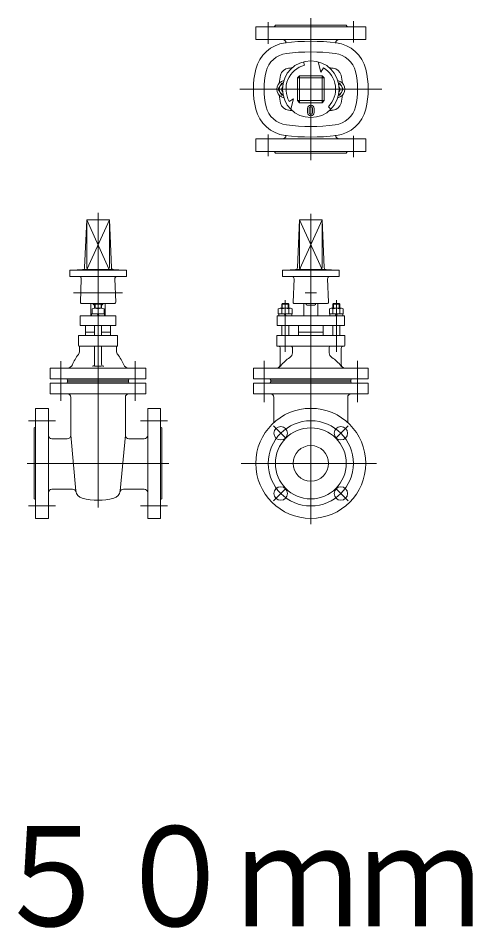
# Model space of a CAD drawing. Units: millimetres, scale not verified. Extents: x -6861 to 6861, y -3554 to 3095.
# Drawn here: x -6025 to -5384, y -3554 to -2272 of the extents above; entities that cross this region are included whole.
import ezdxf
from ezdxf.enums import TextEntityAlignment as Align

# ---------------------------------------------------------------- set-up
doc = ezdxf.new("R2010")
doc.units = ezdxf.units.MM
doc.header["$LTSCALE"] = 20
doc.layers.add('0-3_TEMP', color=3, linetype='Continuous', lineweight=18)
doc.layers.add('0-5_仕切弁', color=7, linetype='Continuous', lineweight=18)
doc.styles.add('ＭＳ ゴシック', font='')
doc.styles.get('ＭＳ ゴシック').set_extended_font_data('MS Gothic')

msp = doc.modelspace()

# ---------------------------------------------------------------- linework, layer by layer
at = {"layer": '0-3_TEMP'}
for p, q in [((-5672.19, -2277.89), (-5672.19, -2308.42)), ((-5612.19, -2472.46), (-5612.19, -2272.46)), ((-5552.19, -2306.85), (-5552.19, -2276.85)), ((-5712.19, -2372.46), (-5512.19, -2372.46)), ((-5672.19, -2467.03), (-5672.19, -2436.5)), ((-5552.19, -2438.06), (-5552.19, -2468.07)), ((-5912.19, -2546.56), (-5912.19, -2961.56)), ((-5612.19, -2548.19), (-5612.19, -2985.17)), ((-5648.19, -2669.56), (-5648.19, -2742.61)), ((-5576.19, -2669.56), (-5576.19, -2742.61)), ((-5964.69, -2755.56), (-5964.69, -2811.56)), ((-5859.69, -2755.56), (-5859.69, -2811.56)), ((-5678.19, -2755.17), (-5678.19, -2813.33)), ((-5546.19, -2755.17), (-5546.19, -2813.33)), ((-6010.19, -2839.56), (-5972.19, -2839.56)), ((-5814.19, -2839.56), (-5852.19, -2839.56)), ((-5665.02, -2846.73), (-5647.55, -2864.2)), ((-5559.37, -2846.73), (-5576.84, -2864.2)), ((-6012.19, -2899.56), (-5812.19, -2899.56)), ((-5710.53, -2899.56), (-5519.52, -2899.56)), ((-5665.02, -2952.38), (-5647.55, -2934.91)), ((-5559.37, -2952.38), (-5576.84, -2934.91)), ((-6010.19, -2959.56), (-5972.19, -2959.56)), ((-5814.19, -2959.56), (-5852.19, -2959.56))]:
    msp.add_line(p, q, dxfattribs=at)
msp.add_circle((-5612.19, -2899.56), 60, dxfattribs=at)
for centre, radius, start, end in [((-5642.19, -2355.84), 34, 97.18, 166.267), ((-5612.19, -2593.96), 274, 82.82, 97.18), ((-5582.19, -2355.84), 34, 13.733, 82.82), ((-5574.19, -2372.46), 104, 166.267, 193.733), ((-5650.19, -2372.46), 104, 346.267, 13.733), ((-5642.19, -2389.08), 34, 193.733, 262.82), ((-5582.19, -2389.08), 34, 277.18, 346.267), ((-5612.19, -2150.96), 274, 262.82, 277.18)]:
    msp.add_arc(centre, radius, start, end, dxfattribs=at)
at = {"layer": '0-5_仕切弁'}
for p, q in [((-5689.69, -2302.46), (-5689.69, -2284.46)), ((-5534.69, -2284.46), (-5689.69, -2284.46)), ((-5662.19, -2282.46), (-5562.19, -2282.46)), ((-5534.69, -2284.46), (-5534.69, -2302.46)), ((-5534.69, -2302.46), (-5689.69, -2302.46)), ((-5647.19, -2307.09), (-5647.19, -2307.46)), ((-5577.19, -2307.46), (-5577.19, -2307.09)), ((-5622.55, -2333.82), (-5621.25, -2338.65)), ((-5601.84, -2333.82), (-5597.96, -2348.31)), ((-5597.96, -2348.31), (-5594.47, -2342.28)), ((-5628.19, -2353.46), (-5631.19, -2356.46)), ((-5631.19, -2356.46), (-5593.19, -2356.46)), ((-5631.19, -2388.46), (-5631.19, -2356.46)), ((-5596.19, -2353.46), (-5628.19, -2353.46)), ((-5628.19, -2353.46), (-5628.19, -2391.46)), ((-5596.19, -2391.46), (-5596.19, -2353.46)), ((-5593.19, -2356.46), (-5596.19, -2353.46)), ((-5593.19, -2356.46), (-5593.19, -2388.46)), ((-5653.1, -2363.96), (-5658.01, -2372.46)), ((-5650.25, -2360.14), (-5653.36, -2361.63)), ((-5653.1, -2363.96), (-5651.28, -2363.96)), ((-5574.14, -2360.14), (-5571.03, -2361.63)), ((-5571.29, -2363.96), (-5573.11, -2363.96)), ((-5571.29, -2363.96), (-5566.38, -2372.46)), ((-5653.36, -2383.29), (-5650.25, -2384.77)), ((-5571.03, -2383.29), (-5574.14, -2384.77)), ((-5636.6, -2386.25), (-5642.63, -2389.74)), ((-5640.48, -2400.74), (-5636.6, -2386.25)), ((-5631.19, -2388.46), (-5593.19, -2388.46)), ((-5628.19, -2391.46), (-5631.19, -2388.46)), ((-5596.19, -2391.46), (-5628.19, -2391.46)), ((-5593.19, -2388.46), (-5596.19, -2391.46)), ((-5616.69, -2399.46), (-5616.69, -2405.46)), ((-5614.69, -2405.46), (-5614.69, -2399.46)), ((-5609.69, -2399.46), (-5609.69, -2405.46)), ((-5607.69, -2405.46), (-5607.69, -2399.46)), ((-5587.44, -2397.21), (-5583.91, -2400.74)), ((-5534.69, -2442.46), (-5689.69, -2442.46)), ((-5689.69, -2442.46), (-5689.69, -2460.46)), ((-5647.19, -2437.83), (-5647.19, -2437.46)), ((-5577.19, -2437.46), (-5577.19, -2437.83)), ((-5534.69, -2460.46), (-5534.69, -2442.46)), ((-5534.69, -2460.46), (-5689.69, -2460.46)), ((-5662.19, -2462.46), (-5562.19, -2462.46)), ((-5931.08, -2623.82), (-5928.19, -2556.56)), ((-5928.19, -2556.56), (-5896.76, -2625.31)), ((-5928.19, -2556.56), (-5896.19, -2556.56)), ((-5928.19, -2623.56), (-5928.19, -2556.56)), ((-5896.19, -2556.56), (-5927.62, -2625.31)), ((-5893.31, -2623.82), (-5896.19, -2556.56)), ((-5896.19, -2623.56), (-5896.19, -2556.56)), ((-5631.08, -2623.82), (-5628.19, -2556.56)), ((-5628.19, -2556.56), (-5596.76, -2625.31)), ((-5628.19, -2556.56), (-5596.19, -2556.56)), ((-5628.19, -2623.56), (-5628.19, -2556.56)), ((-5627.62, -2625.31), (-5596.19, -2556.56)), ((-5593.31, -2623.82), (-5596.19, -2556.56)), ((-5596.19, -2623.56), (-5596.19, -2556.56)), ((-5931.19, -2626.56), (-5952.19, -2627.56)), ((-5893.19, -2626.56), (-5931.19, -2626.56)), ((-5893.19, -2626.56), (-5872.19, -2627.56)), ((-5631.19, -2626.56), (-5652.19, -2627.56)), ((-5593.19, -2626.56), (-5631.19, -2626.56)), ((-5593.19, -2626.56), (-5572.19, -2627.56)), ((-5952.19, -2627.56), (-5872.19, -2627.56)), ((-5952.19, -2627.56), (-5952.19, -2636.56)), ((-5952.19, -2636.56), (-5872.19, -2636.56)), ((-5872.19, -2627.56), (-5872.19, -2636.56)), ((-5572.19, -2627.56), (-5652.19, -2627.56)), ((-5652.19, -2627.56), (-5652.19, -2636.56)), ((-5652.19, -2636.56), (-5572.19, -2636.56)), ((-5572.19, -2627.56), (-5572.19, -2636.56)), ((-5935.82, -2639.68), (-5937.11, -2672.48)), ((-5888.57, -2639.68), (-5887.28, -2672.48)), ((-5635.82, -2639.68), (-5637.11, -2672.48)), ((-5588.57, -2639.68), (-5587.28, -2672.48)), ((-5877.79, -2659.56), (-5946.6, -2659.56)), ((-5620.21, -2659.56), (-5604.18, -2659.56)), ((-5935.11, -2674.56), (-5889.27, -2674.56)), ((-5922.19, -2674.56), (-5922.19, -2691.56)), ((-5917.19, -2675.37), (-5916.38, -2674.56)), ((-5907.19, -2675.37), (-5917.19, -2675.37)), ((-5917.19, -2681.06), (-5917.19, -2675.37)), ((-5916.38, -2681.06), (-5916.38, -2674.56)), ((-5908.01, -2674.56), (-5916.38, -2674.56)), ((-5908.01, -2681.06), (-5908.01, -2674.56)), ((-5907.19, -2675.37), (-5908.01, -2674.56)), ((-5907.19, -2681.06), (-5907.19, -2675.37)), ((-5902.19, -2674.56), (-5902.19, -2691.56)), ((-5653.19, -2675.37), (-5652.38, -2674.56)), ((-5643.19, -2675.37), (-5653.19, -2675.37)), ((-5653.19, -2681.06), (-5653.19, -2675.37)), ((-5652.38, -2681.06), (-5652.38, -2674.56)), ((-5644.01, -2674.56), (-5652.38, -2674.56)), ((-5644.01, -2681.06), (-5644.01, -2674.56)), ((-5643.19, -2675.37), (-5644.01, -2674.56)), ((-5643.19, -2681.06), (-5643.19, -2675.37)), ((-5635.11, -2674.56), (-5589.27, -2674.56)), ((-5622.19, -2674.56), (-5622.19, -2691.56)), ((-5617.28, -2676.56), (-5607.11, -2676.56)), ((-5602.19, -2674.56), (-5602.19, -2691.56)), ((-5581.19, -2675.37), (-5580.38, -2674.56)), ((-5581.19, -2675.37), (-5571.19, -2675.37)), ((-5581.19, -2681.06), (-5581.19, -2675.37)), ((-5580.38, -2681.06), (-5580.38, -2674.56)), ((-5580.38, -2674.56), (-5572.01, -2674.56)), ((-5572.01, -2681.06), (-5572.01, -2674.56)), ((-5571.19, -2675.37), (-5572.01, -2674.56)), ((-5571.19, -2681.06), (-5571.19, -2675.37)), ((-5921.39, -2689.06), (-5902.99, -2689.06)), ((-5921.39, -2689.06), (-5921.39, -2691.56)), ((-5920.69, -2689.06), (-5920.69, -2681.88)), ((-5907.94, -2681.06), (-5916.44, -2681.06)), ((-5913.64, -2689.06), (-5912.19, -2691.56)), ((-5912.19, -2681.88), (-5912.19, -2689.06)), ((-5910.75, -2691.56), (-5912.19, -2689.06)), ((-5903.69, -2689.06), (-5903.69, -2681.88)), ((-5902.99, -2689.06), (-5902.99, -2691.56)), ((-5658.01, -2681.88), (-5658.01, -2689.06)), ((-5658.01, -2689.06), (-5638.38, -2689.06)), ((-5657.39, -2689.06), (-5657.39, -2691.56)), ((-5655.55, -2681.06), (-5640.83, -2681.06)), ((-5653.1, -2681.88), (-5653.1, -2689.06)), ((-5649.64, -2689.06), (-5648.19, -2691.56)), ((-5646.75, -2691.56), (-5648.19, -2689.06)), ((-5643.29, -2681.88), (-5643.29, -2689.06)), ((-5638.99, -2689.06), (-5638.99, -2691.56)), ((-5638.38, -2689.06), (-5638.38, -2681.88)), ((-5586.01, -2689.06), (-5586.01, -2681.88)), ((-5566.38, -2689.06), (-5586.01, -2689.06)), ((-5585.39, -2689.06), (-5585.39, -2691.56)), ((-5568.83, -2681.06), (-5583.55, -2681.06)), ((-5581.1, -2681.88), (-5581.1, -2689.06)), ((-5577.64, -2691.56), (-5576.19, -2689.06)), ((-5574.75, -2689.06), (-5576.19, -2691.56)), ((-5571.29, -2681.88), (-5571.29, -2689.06)), ((-5566.99, -2689.06), (-5566.99, -2691.56)), ((-5566.38, -2681.88), (-5566.38, -2689.06)), ((-5887.19, -2691.56), (-5937.19, -2691.56)), ((-5937.19, -2691.56), (-5937.19, -2705.56)), ((-5887.19, -2691.56), (-5887.19, -2705.56)), ((-5659.69, -2691.56), (-5564.69, -2691.56)), ((-5659.69, -2705.56), (-5659.69, -2691.56)), ((-5564.69, -2705.56), (-5564.69, -2691.56)), ((-5887.19, -2705.56), (-5937.19, -2705.56)), ((-5929.69, -2705.56), (-5929.69, -2719.56)), ((-5929.69, -2714.56), (-5917.19, -2714.56)), ((-5917.19, -2705.56), (-5917.19, -2719.56)), ((-5907.19, -2719.56), (-5907.19, -2705.56)), ((-5907.19, -2714.56), (-5894.69, -2714.56)), ((-5894.69, -2705.56), (-5894.69, -2719.56)), ((-5564.69, -2705.56), (-5659.69, -2705.56)), ((-5653.19, -2719.56), (-5653.19, -2705.56)), ((-5643.19, -2719.56), (-5643.19, -2705.56)), ((-5629.69, -2719.56), (-5629.69, -2705.56)), ((-5629.69, -2714.56), (-5594.69, -2714.56)), ((-5594.69, -2719.56), (-5594.69, -2705.56)), ((-5581.19, -2719.56), (-5581.19, -2705.56)), ((-5571.19, -2719.56), (-5571.19, -2705.56)), ((-5884.69, -2719.56), (-5939.69, -2719.56)), ((-5939.69, -2733.56), (-5939.69, -2719.56)), ((-5884.69, -2733.56), (-5884.69, -2719.56)), ((-5660.19, -2719.56), (-5564.19, -2719.56)), ((-5660.19, -2733.56), (-5660.19, -2719.56)), ((-5564.19, -2733.56), (-5564.19, -2719.56)), ((-5938.69, -2734.56), (-5885.69, -2734.56)), ((-5938.19, -2741.21), (-5938.19, -2734.56)), ((-5917.19, -2759.86), (-5917.19, -2734.56)), ((-5907.19, -2759.86), (-5907.19, -2734.56)), ((-5886.19, -2741.21), (-5886.19, -2734.56)), ((-5659.19, -2734.56), (-5565.19, -2734.56)), ((-5655.19, -2760.39), (-5655.19, -2737.56)), ((-5638.19, -2736.56), (-5638.19, -2743.71)), ((-5586.19, -2736.56), (-5586.19, -2743.71)), ((-5569.19, -2760.39), (-5569.19, -2737.56)), ((-5979.69, -2765.56), (-5844.69, -2765.56)), ((-5979.69, -2780.56), (-5979.69, -2765.56)), ((-5907.19, -2762.86), (-5917.19, -2762.86)), ((-5844.69, -2780.56), (-5844.69, -2765.56)), ((-5531.19, -2765.56), (-5693.19, -2765.56)), ((-5693.19, -2765.56), (-5693.19, -2780.56)), ((-5531.19, -2765.56), (-5531.19, -2780.56)), ((-5979.69, -2780.56), (-5844.69, -2780.56)), ((-5693.19, -2780.56), (-5531.19, -2780.56)), ((-5844.69, -2786.56), (-5979.69, -2786.56)), ((-5979.69, -2801.56), (-5979.69, -2786.56)), ((-5955.19, -2782.56), (-5869.19, -2782.56)), ((-5955.19, -2784.56), (-5955.19, -2782.56)), ((-5869.19, -2784.56), (-5955.19, -2784.56)), ((-5869.19, -2784.56), (-5869.19, -2782.56)), ((-5844.69, -2801.56), (-5844.69, -2786.56)), ((-5531.19, -2786.56), (-5693.19, -2786.56)), ((-5693.19, -2786.56), (-5693.19, -2801.56)), ((-5668.69, -2782.56), (-5555.69, -2782.56)), ((-5668.69, -2784.56), (-5668.69, -2782.56)), ((-5555.69, -2784.56), (-5668.69, -2784.56)), ((-5555.69, -2784.56), (-5555.69, -2782.56)), ((-5531.19, -2786.56), (-5531.19, -2801.56)), ((-5979.69, -2801.56), (-5844.69, -2801.56)), ((-5693.19, -2801.56), (-5531.19, -2801.56)), ((-5950.69, -2859.91), (-5950.69, -2806.56)), ((-5873.69, -2859.91), (-5873.69, -2806.56)), ((-5664.19, -2806.56), (-5664.19, -2842.09)), ((-5560.19, -2806.56), (-5560.19, -2842.09)), ((-6000.19, -2977.06), (-6000.19, -2822.06)), ((-5982.19, -2822.06), (-6000.19, -2822.06)), ((-5982.19, -2977.06), (-5982.19, -2822.06)), ((-5842.19, -2977.06), (-5842.19, -2822.06)), ((-5842.19, -2822.06), (-5824.19, -2822.06)), ((-5824.19, -2977.06), (-5824.19, -2822.06)), ((-6002.19, -2849.56), (-6002.19, -2949.56)), ((-5822.19, -2849.56), (-5822.19, -2949.56)), ((-5955.69, -2864.91), (-5977.19, -2864.91)), ((-5950.69, -2859.91), (-5943.36, -2938.27)), ((-5873.69, -2859.91), (-5881.03, -2938.27)), ((-5868.69, -2864.91), (-5847.19, -2864.91)), ((-5977.19, -2935.88), (-5947.99, -2935.88)), ((-5847.19, -2935.88), (-5876.39, -2935.88)), ((-6000.19, -2977.06), (-5982.19, -2977.06)), ((-5824.19, -2977.06), (-5842.19, -2977.06))]:
    msp.add_line(p, q, dxfattribs=at)
for points in [[(-5651.28, -2380.96), (-5653.1, -2380.96), (-5658.01, -2372.46)], [(-5573.11, -2380.96), (-5571.29, -2380.96), (-5566.38, -2372.46)]]:
    msp.add_lwpolyline(points, dxfattribs=at)
for centre, radius in [((-5612.19, -2372.46), 40), ((-5612.19, -2899.56), 77.5), ((-5654.62, -2857.13), 9.5), ((-5612.19, -2899.56), 50), ((-5569.77, -2857.13), 9.5), ((-5612.19, -2899.56), 25), ((-5654.62, -2941.98), 9.5), ((-5569.77, -2941.98), 9.5)]:
    msp.add_circle(centre, radius, dxfattribs=at)
for centre, radius, start, end in [((-5664.19, -2282.46), 2, 270, 0), ((-5560.19, -2282.46), 2, 180, 270), ((-5652.19, -2307.46), 5, 0, 90), ((-5612.19, -2593.96), 289, 82.82, 97.18), ((-5572.19, -2307.46), 5, 90, 180), ((-5642.19, -2355.84), 49, 97.18, 166.267), ((-5582.19, -2355.84), 49, 13.733, 82.82), ((-5574.19, -2372.46), 119, 166.267, 193.733), ((-5642.19, -2355.84), 13, 97.18, 166.267), ((-5612.19, -2372.46), 35, 105, 209.584), ((-5612.19, -2593.96), 253, 95.969, 97.18), ((-5612.19, -2372.46), 35, 315, 59.584), ((-5612.19, -2593.96), 253, 82.82, 84.031), ((-5582.19, -2355.84), 13, 13.733, 82.82), ((-5650.19, -2372.46), 119, 346.267, 13.733), ((-5574.19, -2372.46), 83, 166.267, 174.195), ((-5650.19, -2372.46), 83, 5.805, 13.733), ((-5648.19, -2372.46), 12, 115.503, 244.497), ((-5648.19, -2372.46), 8.5, 112.252, 247.748), ((-5648.19, -2372.46), 5, 140.805, 219.195), ((-5576.19, -2372.46), 8.5, 292.252, 67.748), ((-5576.19, -2372.46), 5, 320.805, 39.195), ((-5576.19, -2372.46), 12, 295.503, 64.497), ((-5574.19, -2372.46), 83, 185.805, 193.733), ((-5648.19, -2372.46), 4.19, 161.806, 198.194), ((-5576.19, -2372.46), 4.19, 341.806, 18.194), ((-5650.19, -2372.46), 83, 346.267, 354.195), ((-5642.19, -2389.08), 13, 193.733, 262.82), ((-5612.19, -2399.46), 4.5, 0, 180), ((-5582.19, -2389.08), 13, 277.18, 346.267), ((-5642.19, -2389.08), 49, 193.733, 262.82), ((-5612.19, -2150.96), 253, 262.82, 264.031), ((-5612.19, -2405.46), 4.5, 180, 0), ((-5612.19, -2399.46), 2.5, 0, 180), ((-5612.19, -2405.46), 2.5, 180, 0), ((-5612.19, -2150.96), 253, 275.969, 277.18), ((-5582.19, -2389.08), 49, 277.18, 346.267), ((-5652.19, -2437.46), 5, 270, 0), ((-5612.19, -2150.96), 289, 262.82, 277.18), ((-5572.19, -2437.46), 5, 180, 270), ((-5664.19, -2462.46), 2, 0, 90), ((-5560.19, -2462.46), 2, 90, 180), ((-5934.07, -2623.69), 3, 272.726, 357.546), ((-5925.19, -2623.56), 3, 180, 270), ((-5899.19, -2623.56), 3, 270, 0), ((-5890.31, -2623.69), 3, 182.454, 267.274), ((-5634.07, -2623.69), 3, 272.726, 357.546), ((-5625.19, -2623.56), 3, 180, 270), ((-5599.19, -2623.56), 3, 270, 0), ((-5590.31, -2623.69), 3, 182.454, 267.274), ((-5938.81, -2639.56), 3, 357.739, 90), ((-5885.57, -2639.56), 3, 90, 182.261), ((-5638.81, -2639.56), 3, 357.739, 90), ((-5585.57, -2639.56), 3, 90, 182.261), ((-5935.11, -2672.56), 2, 177.739, 270), ((-5917.28, -2674.56), 2, 180, 272.456), ((-5907.11, -2674.56), 2, 267.544, 0), ((-5889.27, -2672.56), 2, 270, 2.261), ((-5635.11, -2672.56), 2, 177.739, 270), ((-5617.28, -2674.56), 2, 180, 270), ((-5607.11, -2674.56), 2, 270, 0), ((-5589.27, -2672.56), 2, 270, 2.261), ((-5916.44, -2692.41), 11.35, 68.016, 111.984), ((-5907.94, -2692.41), 11.35, 68.016, 111.984), ((-5655.55, -2685.12), 4.06, 52.812, 127.188), ((-5648.19, -2696.06), 15, 70.903, 109.097), ((-5640.83, -2685.12), 4.06, 52.812, 127.188), ((-5583.55, -2685.12), 4.06, 52.812, 127.188), ((-5576.19, -2696.06), 15, 70.903, 109.097), ((-5568.83, -2685.12), 4.06, 52.812, 127.188), ((-5946.19, -2741.21), 8, 321.736, 0), ((-5938.69, -2733.56), 1, 180, 270), ((-5878.19, -2741.21), 8, 180, 218.264), ((-5885.69, -2733.56), 1, 270, 0), ((-5659.19, -2733.56), 1, 180, 270), ((-5658.19, -2737.56), 3, 0, 90), ((-5640.19, -2736.56), 2, 0, 90), ((-5584.19, -2736.56), 2, 90, 180), ((-5566.19, -2737.56), 3, 90, 180), ((-5565.19, -2733.56), 1, 270, 0), ((-5891.23, -2784.56), 62, 141.736, 157.312), ((-5933.15, -2784.56), 62, 22.688, 38.264), ((-5612.19, -2795.56), 54, 123.256, 142.2), ((-5646.19, -2743.71), 8, 303.256, 0), ((-5578.19, -2743.71), 8, 180, 236.744), ((-5612.19, -2795.56), 54, 37.8, 56.744), ((-5955.81, -2757.56), 8, 270, 337.312), ((-5920.19, -2759.86), 3, 270, 0), ((-5904.19, -2759.86), 3, 180, 270), ((-5868.57, -2757.56), 8, 202.688, 270), ((-5661.18, -2757.56), 8, 270, 322.2), ((-5660.19, -2760.39), 5, 289.265, 0), ((-5563.2, -2757.56), 8, 217.8, 270), ((-5564.19, -2760.39), 5, 180, 250.735), ((-5957.19, -2782.56), 2, 0, 90), ((-5867.19, -2782.56), 2, 90, 180), ((-5670.69, -2782.56), 2, 0, 90), ((-5553.69, -2782.56), 2, 90, 180), ((-5957.19, -2784.56), 2, 270, 0), ((-5867.19, -2784.56), 2, 180, 270), ((-5670.69, -2784.56), 2, 270, 0), ((-5553.69, -2784.56), 2, 180, 270), ((-5955.69, -2806.56), 5, 0, 90), ((-5868.69, -2806.56), 5, 90, 180), ((-5669.19, -2806.56), 5, 0, 90), ((-5555.19, -2806.56), 5, 90, 180), ((-6002.19, -2847.56), 2, 270, 0), ((-5822.19, -2847.56), 2, 180, 270), ((-5977.19, -2859.91), 5, 180, 270), ((-5955.69, -2859.91), 5, 270, 0), ((-5868.69, -2859.91), 5, 180, 270), ((-5847.19, -2859.91), 5, 270, 0), ((-5977.19, -2940.88), 5, 90, 180), ((-5947.99, -2940.88), 5, 12.67, 90), ((-5931.41, -2937.15), 12, 185.35, 255.739), ((-5892.98, -2937.15), 12, 284.261, 354.65), ((-5876.39, -2940.88), 5, 90, 167.33), ((-5847.19, -2940.88), 5, 0, 90), ((-6002.19, -2951.56), 2, 0, 90), ((-5912.19, -2861.56), 90, 255.739, 284.261), ((-5822.19, -2951.56), 2, 90, 180)]:
    msp.add_arc(centre, radius, start, end, dxfattribs=at)

# ---------------------------------------------------------------- texts
at = {"layer": '0-5_仕切弁', "style": 'ＭＳ ゴシック', "width": 0.9}
msp.add_text('５０ｍｍ', height=140.8, dxfattribs=at).set_placement((-6062.85, -3593.76), align=Align.BOTTOM_LEFT)

doc.saveas('drawing.dxf')
